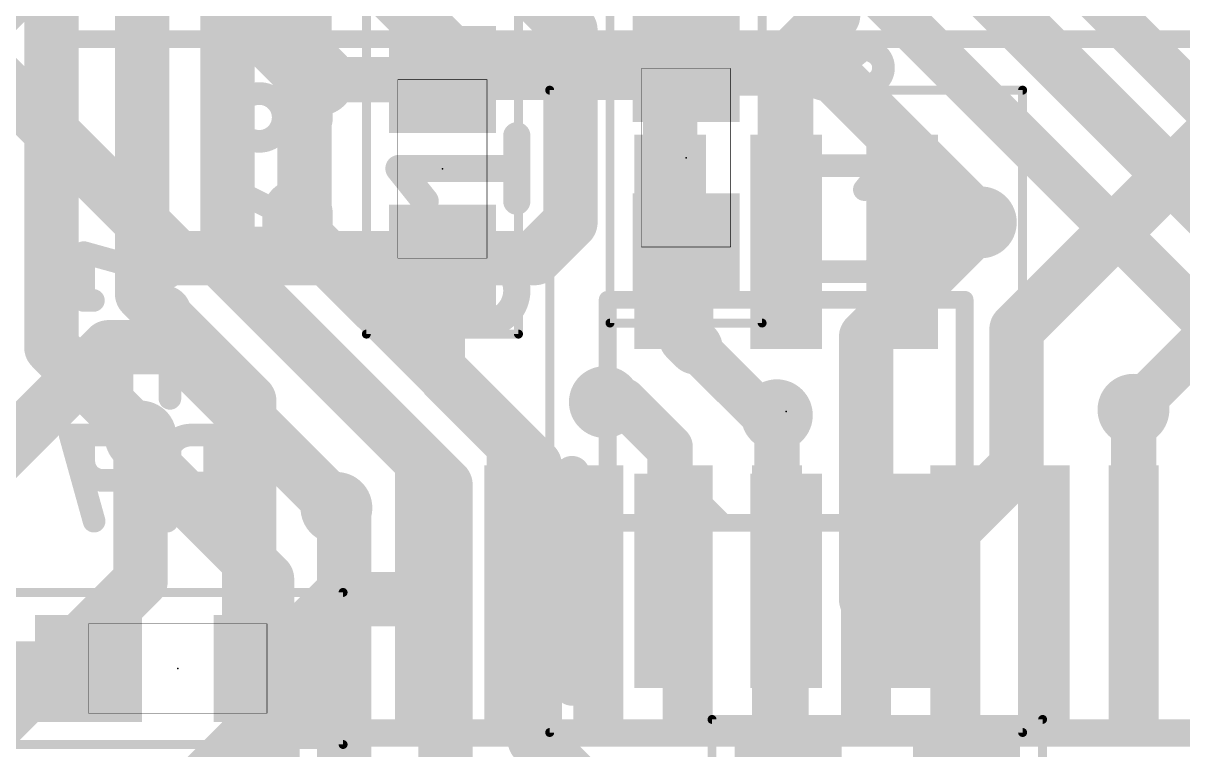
# Model space of a CAD drawing. Extents: x 23.6 to 57.9, y 14.1 to 54.9.
# Drawn here: x 38.93 to 45.43, y 34.84 to 38.92 of the extents above; entities that cross this region are included whole.
import ezdxf

# ---------------------------------------------------------------- set-up
doc = ezdxf.new("R2010")
doc.units = 0
for name, color, linetype in [('1', 12, 'CONTINUOUS'), ('16', 132, 'CONTINUOUS'), ('18', 110, 'CONTINUOUS'), ('21', 253, 'CONTINUOUS'), ('22', 253, 'CONTINUOUS'), ('23', 53, 'CONTINUOUS'), ('24', 53, 'CONTINUOUS'), ('25', 253, 'CONTINUOUS'), ('26', 253, 'CONTINUOUS'), ('39', 12, 'CONTINUOUS'), ('40', 132, 'CONTINUOUS'), ('51', 253, 'CONTINUOUS'), ('52', 253, 'CONTINUOUS')]:
    doc.layers.add(name, color=color, linetype=linetype)

# ---------------------------------------------------------------- blocks, each defined once
blk = doc.blocks.new('RECT')
blk.add_solid([(-0.5, -0.5), (0.5, -0.5), (-0.5, 0.5), (0.5, 0.5)])
blk = doc.blocks.new('ROUNDV')
at = {"const_width": 0.5}
blk.add_lwpolyline([(0, -0.25, 1), (0, 0.25, 1), (0, -0.25)], format="xyb", dxfattribs=at)

msp = doc.modelspace()

# ---------------------------------------------------------------- linework, layer by layer
at = {"layer": '1'}
for points, const_width in [([(40.5102, 37.7287), (40.5102, 41.9898)], 0.3048), ([(40.0784, 37.5498), (40.0784, 41.5216)], 0.3048), ([(39.6, 37.4), (39.6, 41.3)], 0.3048), ([(42.6058, 39.8391), (42.6058, 38.6391)], 0.3048), ([(43.472, 38.961), (43.472, 39.861)], 0.3048), ([(42.559, 39.7923), (42.559, 37.691)], 0.3048), ([(39.0915, 39.4085), (39.0915, 37.1)], 0.3048), ([(41.4388, 38.6391), (40.9928, 39.0851)], 0.3048), ([(43.472, 38.961), (43.209, 38.698)], 0.3048), ([(43.209, 38.698), (43.209, 37.691)], 0.3048), ([(42.6058, 38.6391), (41.4388, 38.6391)], 0.3048), ([(44.5, 37.2), (45.8906, 38.5906)], 0.3048), ([(44.3, 37.8), (44.191, 37.691)], 0.3048), ([(45.1552, 36.75), (46.2552, 37.85)], 0.254), ([(41.8, 36.4389), (40.5102, 37.7287)], 0.3048), ([(44.191, 37.691), (43.859, 37.691)], 0.3048), ([(41.3, 36.3282), (40.0784, 37.5498)], 0.3048), ([(39.7233, 37.2767), (39.6, 37.4)], 0.3048), ([(39.7233, 37.2943), (39.7233, 37.2767)], 0.3048), ([(40.2, 36.8), (39.7233, 37.2767)], 0.3048), ([(44.5, 36.432), (44.5, 37.2)], 0.3048), ([(39.0915, 37.1), (39.5915, 36.6)], 0.3048), ([(40.2, 34.9348), (40.2, 36.8)], 0.3048), ([(42.2, 36.8), (42.1929, 36.7929)], 0.254), ([(42.3, 36.8), (42.2, 36.8)], 0.254), ([(42.559, 36.541), (42.3, 36.8)], 0.254), ([(39.5915, 35.7915), (39.5915, 36.6)], 0.3048), ([(42.559, 35.791), (42.559, 36.541)], 0.254), ([(41.8, 36.4389), (41.8, 34.9)], 0.3048), ([(43.859, 35.791), (44.5, 36.432)], 0.3048), ([(41.3, 34.6), (41.3, 36.3282)], 0.3048), ([(40.7318, 36.2), (40.6888, 36.2)], 0.3048), ([(40.7318, 34.4885), (40.7318, 36.2)], 0.3048), ([(38.6085, 34.8085), (39.5915, 35.7915)], 0.3048), ([(43.209, 35.791), (43.209, 34.5988)], 0.254), ([(39.6085, 34.3434), (40.2, 34.9348)], 0.3048), ([(42.6, 34.1), (41.8, 34.9)], 0.3048)]:
    msp.add_lwpolyline(points, dxfattribs=dict(at, const_width=const_width))
for points, const_width in [([(43.5259, 38.9071, 1), (43.4181, 39.0149)], 0.1524), ([(43.3958, 38.961, 1), (43.5482, 38.961)], 0.1524), ([(43.2852, 38.698, 1), (43.1328, 38.698)], 0.1524), ([(43.1551, 38.7519, 1), (43.2629, 38.6441)], 0.1524), ([(41.4388, 38.7153, 1), (41.4388, 38.5629)], 0.1524), ([(41.3849, 38.5852, 1), (41.4927, 38.693)], 0.1524), ([(42.6058, 38.5629, 1), (42.6058, 38.7153)], 0.1524), ([(42.5296, 38.6391, 1), (42.682, 38.6391)], 0.1524), ([(44.3539, 37.7461, 1), (44.2461, 37.8539)], 0.1524), ([(40.5641, 37.7826, 1), (40.4563, 37.6748)], 0.1524), ([(43.859, 37.7672, 1), (43.859, 37.6148)], 0.1524), ([(44.1371, 37.7449, 1), (44.2449, 37.6371)], 0.1524), ([(44.191, 37.6148, 1), (44.191, 37.7672)], 0.1524), ([(40.434, 37.7287, 1), (40.5864, 37.7287)], 0.1524), ([(42.4828, 37.691, 1), (42.6352, 37.691)], 0.1524), ([(43.1328, 37.691, 1), (43.2852, 37.691)], 0.1524), ([(40.1323, 37.6037, 1), (40.0245, 37.4959)], 0.1524), ([(40.0022, 37.5498, 1), (40.1546, 37.5498)], 0.1524), ([(39.6539, 37.4539, 1), (39.5461, 37.3461)], 0.1524), ([(39.5238, 37.4, 1), (39.6762, 37.4)], 0.1524), ([(39.7995, 37.2943, 1), (39.6471, 37.2943)], 0.1524), ([(39.7772, 37.3306, 1), (39.6694, 37.2228)], 0.1524), ([(39.6694, 37.2228, 1), (39.7772, 37.3306)], 0.1524), ([(39.6471, 37.2767, 1), (39.7995, 37.2767)], 0.1524), ([(44.5762, 37.2, 1), (44.4238, 37.2)], 0.1524), ([(44.4461, 37.2539, 1), (44.5539, 37.1461)], 0.1524), ([(39.1454, 37.1539, 1), (39.0376, 37.0461)], 0.1524), ([(39.0153, 37.1, 1), (39.1677, 37.1)], 0.1524), ([(40.2762, 36.8, 1), (40.1238, 36.8)], 0.1524), ([(40.1461, 36.7461, 1), (40.2539, 36.8539)], 0.1524), ([(42.2, 36.8635, 1), (42.2, 36.7365)], 0.127), ([(42.2449, 36.7551, 1), (42.1551, 36.8449)], 0.127), ([(42.3449, 36.8449, 1), (42.2551, 36.7551)], 0.127), ([(42.3, 36.7365, 1), (42.3, 36.8635)], 0.127), ([(42.148, 36.8378, 1), (42.2378, 36.748)], 0.127), ([(45.1103, 36.7949, 1), (45.2001, 36.7051)], 0.127), ([(39.6677, 36.6, 1), (39.5153, 36.6)], 0.1524), ([(39.5376, 36.5461, 1), (39.6454, 36.6539)], 0.1524), ([(42.6225, 36.541, 1), (42.4955, 36.541)], 0.127), ([(41.8762, 36.4389, 1), (41.7238, 36.4389)], 0.1524), ([(42.5141, 36.4961, 1), (42.6039, 36.5859)], 0.127), ([(41.7461, 36.385, 1), (41.8539, 36.4928)], 0.1524), ([(44.5539, 36.3781, 1), (44.4461, 36.4859)], 0.1524), ([(41.3762, 36.3282, 1), (41.2238, 36.3282)], 0.1524), ([(41.2461, 36.2743, 1), (41.3539, 36.3821)], 0.1524), ([(44.4238, 36.432, 1), (44.5762, 36.432)], 0.1524), ([(40.6888, 36.2762, 1), (40.6888, 36.1238)], 0.1524), ([(40.808, 36.2, 1), (40.6556, 36.2)], 0.1524), ([(40.7318, 36.1238, 1), (40.7318, 36.2762)], 0.1524), ([(39.6454, 35.7376, 1), (39.5376, 35.8454)], 0.1524), ([(43.2725, 35.791, 1), (43.1455, 35.791)], 0.127), ([(43.8051, 35.8449, 1), (43.9129, 35.7371)], 0.1524), ([(39.5153, 35.7915, 1), (39.6677, 35.7915)], 0.1524), ([(42.4955, 35.791, 1), (42.6225, 35.791)], 0.127), ([(40.2539, 34.8809, 1), (40.1461, 34.9887)], 0.1524), ([(41.8539, 34.9539, 1), (41.7461, 34.8461)], 0.1524), ([(40.1238, 34.9348, 1), (40.2762, 34.9348)], 0.1524), ([(41.7238, 34.9, 1), (41.8762, 34.9)], 0.1524)]:
    msp.add_lwpolyline(points, format="xyb", dxfattribs=dict(at, const_width=const_width))
at = {"layer": '16'}
for points, const_width in [([(43.6, 39.8253), (46.1194, 37.3059)], 0.3048), ([(45.657, 37.143), (43.2, 39.6)], 0.254), ([(40.5908, 38.6), (39.826, 39.3648)], 0.4064), ([(44.586, 39.414), (46.657, 37.343)], 0.254), ([(41.6987, 39.1794), (42, 38.8781)], 0.3048), ([(38.6, 38.8), (38.9, 39.1)], 0.3048), ([(42, 38.8781), (42, 37.8)], 0.3048), ([(39.8, 37.6), (38.6, 38.8)], 0.3048), ([(42.648, 38.662), (43.438, 38.662)], 0.3048), ([(43.438, 38.662), (44.3, 37.8)], 0.3048), ([(41.2829, 38.6), (40.5908, 38.6)], 0.254), ([(42, 37.8), (41.8, 37.6)], 0.3048), ([(43.657, 37.157), (44.3, 37.8)], 0.3048), ([(42.648, 37.662), (42.648, 37.152)], 0.3048), ([(41.2829, 37.6), (39.8, 37.6)], 0.3048), ([(41.2829, 37.4), (41.2829, 37.6)], 0.3048), ([(41.8, 37.6), (41.2829, 37.6)], 0.3048), ([(41.2829, 36.9171), (41.2829, 37.4)], 0.254), ([(42.648, 37.152), (42.7, 37.1)], 0.3048), ([(43.657, 35.688), (43.657, 37.157)], 0.3048), ([(39.4118, 37.1), (38.7, 36.3882)], 0.3048), ([(39.7888, 37.1), (39.4118, 37.1)], 0.3048), ([(40.6888, 36.2), (39.7888, 37.1)], 0.3048), ([(42.7, 37.1), (43.157, 36.643)], 0.254), ([(41.657, 36.543), (41.2829, 36.9171)], 0.254), ([(43.157, 36.643), (43.157, 36.7192)], 0.254), ([(45.2, 36.7052), (45.1552, 36.75)], 0.254), ([(45.157, 36.657), (45.2, 36.7)], 0.254), ([(45.157, 35.688), (45.157, 36.657)], 0.254), ([(45.2, 36.7), (45.2, 36.7052)], 0.254), ([(39.5915, 36.6), (39.6, 36.5915)], 0.3048), ([(39.6, 36.5915), (39.6, 36.5)], 0.3048), ([(43.157, 35.688), (43.157, 36.643)], 0.254), ([(40.3, 35.8), (39.6, 36.5)], 0.3048), ([(41.657, 35.688), (41.657, 36.543)], 0.254), ([(40.3, 35.3), (40.3, 35.8)], 0.3048), ([(40.3, 35.3), (40.688, 35.688)], 0.3048), ([(40.688, 35.688), (41.157, 35.688)], 0.3048), ([(39.3, 35.3), (38.5, 35.3)], 0.3048)]:
    msp.add_lwpolyline(points, dxfattribs=dict(at, const_width=const_width))
for points, const_width in [([(42.0762, 38.8781, 1), (41.9238, 38.8781)], 0.1524), ([(41.9461, 38.8242, 1), (42.0539, 38.9319)], 0.1524), ([(42.648, 38.7382, 1), (42.648, 38.5858)], 0.1524), ([(43.4919, 38.7159, 1), (43.3841, 38.6081)], 0.1524), ([(43.438, 38.5858, 1), (43.438, 38.7382)], 0.1524), ([(40.519, 38.5282, 1), (40.6626, 38.6718)], 0.2032), ([(40.5908, 38.6635, 1), (40.5908, 38.5365)], 0.127), ([(41.2829, 38.5365, 1), (41.2829, 38.6635)], 0.127), ([(42.0539, 37.7461, 1), (41.9461, 37.8539)], 0.1524), ([(44.3539, 37.7461, 1), (44.2461, 37.8539)], 0.1524), ([(44.2461, 37.7461, 1), (44.3539, 37.8539)], 0.1524), ([(41.9238, 37.8, 1), (42.0762, 37.8)], 0.1524), ([(42.7242, 37.662, 1), (42.5718, 37.662)], 0.1524), ([(39.8, 37.6762, 1), (39.8, 37.5238)], 0.1524), ([(39.7461, 37.5461, 1), (39.8539, 37.6539)], 0.1524), ([(41.3591, 37.6, 1), (41.2067, 37.6)], 0.1524), ([(41.2829, 37.6762, 1), (41.2829, 37.5238)], 0.1524), ([(41.2829, 37.5238, 1), (41.2829, 37.6762)], 0.1524), ([(41.7461, 37.6539, 1), (41.8539, 37.5461)], 0.1524), ([(41.8, 37.5238, 1), (41.8, 37.6762)], 0.1524), ([(41.3464, 37.4, 1), (41.2194, 37.4)], 0.127), ([(41.2067, 37.4, 1), (41.3591, 37.4)], 0.1524), ([(42.7019, 37.2059, 1), (42.5941, 37.0981)], 0.1524), ([(43.7332, 37.157, 1), (43.5808, 37.157)], 0.1524), ([(39.4118, 37.1762, 1), (39.4118, 37.0238)], 0.1524), ([(39.4657, 37.0461, 1), (39.3579, 37.1539)], 0.1524), ([(39.8427, 37.1539, 1), (39.7349, 37.0461)], 0.1524), ([(39.7888, 37.0238, 1), (39.7888, 37.1762)], 0.1524), ([(43.6031, 37.2109, 1), (43.7109, 37.1031)], 0.1524), ([(42.5718, 37.152, 1), (42.7242, 37.152)], 0.1524), ([(42.6461, 37.0461, 1), (42.7539, 37.1539)], 0.1524), ([(42.7449, 37.1449, 1), (42.6551, 37.0551)], 0.127), ([(41.3278, 36.962, 1), (41.238, 36.8722)], 0.127), ([(41.2194, 36.9171, 1), (41.3464, 36.9171)], 0.127), ([(43.2205, 36.7192, 1), (43.0935, 36.7192)], 0.127), ([(45.2001, 36.7949, 1), (45.1103, 36.7051)], 0.127), ([(45.2205, 36.657, 1), (45.0935, 36.657)], 0.127), ([(45.2635, 36.7052, 1), (45.1365, 36.7052)], 0.127), ([(45.2449, 36.6551, 1), (45.1551, 36.7449)], 0.127), ([(45.1551, 36.6603, 1), (45.2449, 36.7501)], 0.127), ([(39.6454, 36.6539, 1), (39.5376, 36.5461)], 0.1524), ([(39.6762, 36.5915, 1), (39.5238, 36.5915)], 0.1524), ([(39.5461, 36.5376, 1), (39.6539, 36.6454)], 0.1524), ([(43.2205, 36.643, 1), (43.0935, 36.643)], 0.127), ([(43.1121, 36.5981, 1), (43.2019, 36.6879)], 0.127), ([(45.1121, 36.7019, 1), (45.2019, 36.6121)], 0.127), ([(45.1365, 36.7, 1), (45.2635, 36.7)], 0.127), ([(39.6539, 36.5539, 1), (39.5461, 36.4461)], 0.1524), ([(41.7205, 36.543, 1), (41.5935, 36.543)], 0.127), ([(41.6121, 36.4981, 1), (41.7019, 36.5879)], 0.127), ([(43.0935, 36.643, 1), (43.2205, 36.643)], 0.127), ([(39.5238, 36.5, 1), (39.6762, 36.5)], 0.1524), ([(40.6349, 36.1461, 1), (40.7427, 36.2539)], 0.1524), ([(40.3762, 35.8, 1), (40.2238, 35.8)], 0.1524), ([(40.2461, 35.7461, 1), (40.3539, 35.8539)], 0.1524), ([(40.688, 35.7642, 1), (40.688, 35.6118)], 0.1524), ([(40.7419, 35.6341, 1), (40.6341, 35.7419)], 0.1524), ([(41.157, 35.6118, 1), (41.157, 35.7642)], 0.1524), ([(41.5935, 35.688, 1), (41.7205, 35.688)], 0.127), ([(43.0935, 35.688, 1), (43.2205, 35.688)], 0.127), ([(43.5808, 35.688, 1), (43.7332, 35.688)], 0.1524), ([(45.0935, 35.688, 1), (45.2205, 35.688)], 0.127), ([(39.3, 35.2238, 1), (39.3, 35.3762)], 0.1524), ([(40.2461, 35.3539, 1), (40.3539, 35.2461)], 0.1524), ([(40.2238, 35.3, 1), (40.3762, 35.3)], 0.1524)]:
    msp.add_lwpolyline(points, format="xyb", dxfattribs=dict(at, const_width=const_width))
at = {"layer": '21', "const_width": 0.2}
msp.add_lwpolyline([(42.009, 35.191), (42.009, 36.391)], dxfattribs=at)
at = {"layer": '21', "const_width": 0.1}
for points in [[(42.059, 36.391, 1), (41.959, 36.391)], [(41.959, 35.191, 1), (42.059, 35.191)]]:
    msp.add_lwpolyline(points, format="xyb", dxfattribs=at)
at = {"layer": '22', "const_width": 0.2032}
for points in [[(40.28, 35.065), (40.28, 34.565)], [(40.78, 35.065), (40.28, 35.065)]]:
    msp.add_lwpolyline(points, dxfattribs=at)
at = {"layer": '22', "const_width": 0.1016}
for points in [[(40.3308, 35.065, 1), (40.2292, 35.065)], [(40.28, 35.1158, 1), (40.28, 35.0142)], [(40.78, 35.0142, 1), (40.78, 35.1158)]]:
    msp.add_lwpolyline(points, format="xyb", dxfattribs=at)
at = {"layer": '23'}
msp.add_point((43.209, 36.741), dxfattribs=at)
at = {"layer": '24'}
for p in [(42.648, 38.162), (41.2829, 38.1), (39.8, 35.3)]:
    msp.add_point(p, dxfattribs=at)
at = {"layer": '25'}
for points, const_width in [([(41.6996, 37.9186), (41.6996, 38.2855)], 0.1524), ([(41.186, 37.9186), (41.0392, 38.1021)], 0.1524), ([(41.0392, 38.1021), (41.6996, 38.1021)], 0.1524), ([(39.2733, 37.3623), (39.2733, 37.6305)], 0.127), ([(39.2733, 37.6305), (39.7559, 37.4964)], 0.127), ([(41.5528, 37.5276), (41.6996, 37.6744)], 0.1524), ([(41.2226, 37.601), (41.5162, 37.601)], 0.1524), ([(39.3269, 37.3623), (39.2733, 37.3623)], 0.127), ([(41.5162, 37.2341), (41.2226, 37.2341)], 0.1524), ([(39.2733, 36.8137), (39.2733, 36.9746)], 0.127), ([(39.4878, 36.9746), (39.4878, 36.8673)], 0.127), ([(39.7559, 36.8137), (39.7559, 36.9478)], 0.127), ([(39.2733, 36.4609), (39.2733, 36.5681)], 0.127), ([(39.7559, 36.5681), (39.7559, 36.4609)], 0.127), ([(39.6486, 36.3536), (39.3805, 36.3536)], 0.127)]:
    msp.add_lwpolyline(points, dxfattribs=dict(at, const_width=const_width))
for points, const_width in [([(41.7377, 38.2855, 1), (41.6615, 38.2855)], 0.0762), ([(41.069, 38.1259, 1), (41.0094, 38.0783)], 0.0762), ([(41.0392, 38.1402, 1), (41.0392, 38.064)], 0.0762), ([(41.6996, 38.064, 1), (41.6996, 38.1402)], 0.0762), ([(41.1562, 37.8948, 1), (41.2157, 37.9424)], 0.0762), ([(41.6615, 37.9186, 1), (41.7377, 37.9186)], 0.0762), ([(39.305, 37.6305, 1), (39.2415, 37.6305)], 0.0635), ([(39.2818, 37.661, 1), (39.2648, 37.5999)], 0.0635), ([(41.7265, 37.6474, 1), (41.6727, 37.7013)], 0.0762), ([(41.2226, 37.601, 1), (41.2226, 37.2341)], 0.1524), ([(41.2226, 37.6391, 1), (41.2226, 37.5629)], 0.0762), ([(41.2226, 37.5629, 1), (41.2226, 37.6391)], 0.0762), ([(41.5162, 37.2341, 1), (41.5162, 37.601)], 0.1524), ([(41.5162, 37.6391, 1), (41.5162, 37.5629)], 0.0762), ([(41.5162, 37.5629, 1), (41.5162, 37.6391)], 0.0762), ([(41.5259, 37.5545, 1), (41.5798, 37.5007)], 0.0762), ([(39.7474, 37.4658, 1), (39.7644, 37.527)], 0.0635), ([(39.2415, 37.3623, 1), (39.305, 37.3623)], 0.0635), ([(39.2733, 37.3941, 1), (39.2733, 37.3306)], 0.0635), ([(39.3269, 37.3306, 1), (39.3269, 37.3941)], 0.0635), ([(41.2226, 37.2722, 1), (41.2226, 37.196)], 0.0762), ([(41.2226, 37.196, 1), (41.2226, 37.2722)], 0.0762), ([(41.5162, 37.2722, 1), (41.5162, 37.196)], 0.0762), ([(41.5162, 37.196, 1), (41.5162, 37.2722)], 0.0762), ([(39.4878, 36.9746, 1), (39.2733, 36.9746)], 0.127), ([(39.7559, 36.9478, 1), (39.4878, 36.9478)], 0.127), ([(39.305, 36.9746, 1), (39.2415, 36.9746)], 0.0635), ([(39.2415, 36.9746, 1), (39.305, 36.9746)], 0.0635), ([(39.5195, 36.9746, 1), (39.456, 36.9746)], 0.0635), ([(39.456, 36.9746, 1), (39.5195, 36.9746)], 0.0635), ([(39.456, 36.9478, 1), (39.5195, 36.9478)], 0.0635), ([(39.7876, 36.9478, 1), (39.7241, 36.9478)], 0.0635), ([(39.7241, 36.9478, 1), (39.7876, 36.9478)], 0.0635), ([(39.2415, 36.8137, 1), (39.305, 36.8137)], 0.0635), ([(39.456, 36.8673, 1), (39.5195, 36.8673)], 0.0635), ([(39.7241, 36.8137, 1), (39.7876, 36.8137)], 0.0635), ([(39.305, 36.5681, 1), (39.2415, 36.5681)], 0.0635), ([(39.7876, 36.5681, 1), (39.7241, 36.5681)], 0.0635), ([(39.305, 36.4609, 1), (39.2415, 36.4609)], 0.0635), ([(39.2733, 36.4609, 0.4142), (39.3805, 36.3536)], 0.127), ([(39.6486, 36.3536, 0.4142), (39.7559, 36.4609)], 0.127), ([(39.7876, 36.4609, 1), (39.7241, 36.4609)], 0.0635), ([(39.2415, 36.4609, 1), (39.305, 36.4609)], 0.0635), ([(39.7241, 36.4609, 1), (39.7876, 36.4609)], 0.0635), ([(39.3805, 36.3854, 1), (39.3805, 36.3219)], 0.0635), ([(39.3805, 36.3219, 1), (39.3805, 36.3854)], 0.0635), ([(39.6486, 36.3854, 1), (39.6486, 36.3219)], 0.0635), ([(39.6486, 36.3219, 1), (39.6486, 36.3854)], 0.0635)]:
    msp.add_lwpolyline(points, format="xyb", dxfattribs=dict(at, const_width=const_width))
at = {"layer": '26'}
for points, const_width in [([(43.5132, 38.8004, 0.1139), (43.3389, 38.7602)], 0.127), ([(43.5132, 38.8322, 1), (43.5132, 38.7687)], 0.0635), ([(43.6875, 38.7602, 0.1139), (43.5132, 38.8004)], 0.127), ([(43.5132, 38.7687, 1), (43.5132, 38.8322)], 0.0635), ([(43.3389, 38.7602, 0.3205), (43.2719, 38.6664)], 0.127), ([(43.325, 38.7887, 1), (43.3528, 38.7317)], 0.0635), ([(43.3492, 38.7302, 1), (43.3286, 38.7902)], 0.0635), ([(43.6671, 38.7488, 1), (43.6274, 38.7984)], 0.0635), ([(43.7545, 38.6664, 0.3205), (43.6875, 38.7602)], 0.127), ([(43.6978, 38.7902, 1), (43.6772, 38.7302)], 0.0635), ([(43.6736, 38.7317, 1), (43.7014, 38.7887)], 0.0635), ([(43.2719, 38.6664, 0.3205), (43.3389, 38.5725)], 0.127), ([(43.3036, 38.6663, 1), (43.2402, 38.6664)], 0.0635), ([(43.6875, 38.5725, 0.3205), (43.7545, 38.6664)], 0.127), ([(43.7862, 38.6663, 1), (43.7228, 38.6664)], 0.0635), ([(43.2402, 38.6663, 1), (43.3036, 38.6664)], 0.0635), ([(43.7228, 38.6664, 1), (43.7862, 38.6663)], 0.0635), ([(43.3528, 38.6011, 1), (43.325, 38.544)], 0.0635), ([(43.3389, 38.5725, 0.1139), (43.5132, 38.5323)], 0.127), ([(43.3286, 38.5425, 1), (43.3492, 38.6025)], 0.0635), ([(43.3593, 38.5839, 1), (43.399, 38.5343)], 0.0635), ([(43.5132, 38.5323, 0.1139), (43.6875, 38.5725)], 0.127), ([(43.6772, 38.6025, 1), (43.6978, 38.5425)], 0.0635), ([(43.7014, 38.544, 1), (43.6736, 38.6011)], 0.0635), ([(40.2565, 38.5222, 1), (40.2565, 38.2541)], 0.127), ([(40.2565, 38.2541, 1), (40.2565, 38.5222)], 0.127), ([(40.2565, 38.5539, 1), (40.2565, 38.4904)], 0.0635), ([(40.2565, 38.4904, 1), (40.2565, 38.5539)], 0.0635), ([(40.4978, 38.4954, 1), (40.4978, 38.2809)], 0.127), ([(40.4978, 38.2809, 1), (40.4978, 38.4954)], 0.127), ([(40.4978, 38.5271, 1), (40.4978, 38.4636)], 0.0635), ([(40.4978, 38.4636, 1), (40.4978, 38.5271)], 0.0635), ([(43.5132, 38.564, 1), (43.5132, 38.5005)], 0.0635), ([(43.5132, 38.5005, 1), (43.5132, 38.564)], 0.0635), ([(40.4978, 38.3126, 1), (40.4978, 38.2491)], 0.0635), ([(40.4978, 38.2491, 1), (40.4978, 38.3126)], 0.0635), ([(40.2565, 38.2858, 1), (40.2565, 38.2223)], 0.0635), ([(40.2565, 38.2223, 1), (40.2565, 38.2858)], 0.0635), ([(43.3037, 38.2518, 1), (43.2401, 38.2518)], 0.0635), ([(43.2719, 38.1495, 1), (43.2719, 38.086)], 0.0635), ([(43.7793, 38.0979, 1), (43.7297, 38.1376)], 0.0635), ([(43.7545, 38.086, 1), (43.7545, 38.1495)], 0.0635), ([(40.1366, 38.0083, 1), (40.1082, 37.9515)], 0.0635), ([(40.605, 37.8459, 1), (40.3369, 37.8459)], 0.127), ([(43.2401, 37.9837, 1), (43.3037, 37.9837)], 0.0635), ([(43.6225, 38.0035, 1), (43.672, 37.9638)], 0.0635), ([(40.3687, 37.8459, 1), (40.3052, 37.8459)], 0.0635), ([(40.3227, 37.8443, 1), (40.3511, 37.9011)], 0.0635), ([(40.6368, 37.8459, 1), (40.5733, 37.8459)], 0.0635), ([(40.3052, 37.8459, 1), (40.3687, 37.8459)], 0.0635), ([(40.5733, 37.8459, 1), (40.6368, 37.8459)], 0.0635), ([(40.1224, 37.7436, 1), (40.1224, 37.6801)], 0.0635), ([(40.605, 37.6801, 1), (40.605, 37.7436)], 0.0635), ([(43.3037, 37.7381, 1), (43.2401, 37.7381)], 0.0635), ([(43.7863, 37.7381, 1), (43.7227, 37.7381)], 0.0635), ([(40.3052, 37.7118, 1), (40.3687, 37.7118)], 0.0635), ([(40.5733, 37.7118, 1), (40.6368, 37.7118)], 0.0635), ([(43.3037, 37.6308, 1), (43.2401, 37.6308)], 0.0635), ([(43.2719, 37.6308, 0.4142), (43.3791, 37.5236)], 0.127), ([(43.6473, 37.5236, 0.4142), (43.7545, 37.6308)], 0.127), ([(43.7862, 37.6308, 1), (43.7228, 37.6308)], 0.0635), ([(43.2401, 37.6308, 1), (43.3037, 37.6308)], 0.0635), ([(43.7227, 37.6308, 1), (43.7863, 37.6308)], 0.0635), ([(43.3791, 37.5553, 1), (43.3791, 37.4918)], 0.0635), ([(43.3791, 37.4918, 1), (43.3791, 37.5553)], 0.0635), ([(43.6473, 37.5553, 1), (43.6473, 37.4918)], 0.0635), ([(43.6473, 37.4918, 1), (43.6473, 37.5553)], 0.0635), ([(39.1968, 36.6399, 1), (39.1968, 36.5763)], 0.0635), ([(39.2274, 36.6166, 1), (39.1662, 36.5996)], 0.0635), ([(39.4967, 36.6081, 1), (39.4332, 36.6081)], 0.0635), ([(39.4649, 36.5763, 1), (39.4649, 36.6399)], 0.0635), ([(39.8731, 36.6081, 1), (39.8731, 36.34)], 0.127), ([(39.8731, 36.6399, 1), (39.8731, 36.5763)], 0.0635), ([(39.8731, 36.5763, 1), (39.8731, 36.6399)], 0.0635), ([(40.0389, 36.6081, 1), (39.9754, 36.6081)], 0.0635), ([(40.0072, 36.5763, 1), (40.0072, 36.6399)], 0.0635), ([(39.4332, 36.5545, 1), (39.4967, 36.5545)], 0.0635), ([(39.8747, 36.3258, 1), (39.8179, 36.3542)], 0.0635), ([(39.8731, 36.3717, 1), (39.8731, 36.3082)], 0.0635), ([(39.8731, 36.3082, 1), (39.8731, 36.3717)], 0.0635), ([(40.0072, 36.3082, 1), (40.0072, 36.3717)], 0.0635), ([(39.3003, 36.117, 1), (39.3615, 36.134)], 0.0635), ([(39.7107, 36.1397, 1), (39.7675, 36.1113)], 0.0635), ([(39.9754, 36.1255, 1), (40.0389, 36.1255)], 0.0635)]:
    msp.add_lwpolyline(points, format="xyb", dxfattribs=dict(at, const_width=const_width))
at = {"layer": '26', "const_width": 0.127}
for points in [[(43.3791, 38.5591), (43.6473, 38.7736)], [(43.2719, 37.9837), (43.2719, 38.2518)], [(43.7545, 38.1177), (43.2719, 38.1177)], [(43.6473, 37.9837), (43.7545, 38.1177)], [(40.1224, 37.9799), (40.3369, 37.8727)], [(40.3369, 37.8459), (40.3369, 37.7118)], [(40.605, 37.7118), (40.605, 37.8459)], [(40.1224, 37.7118), (40.605, 37.7118)], [(43.2719, 37.7381), (43.2719, 37.6308)], [(43.7545, 37.6308), (43.7545, 37.7381)], [(43.3791, 37.5236), (43.6473, 37.5236)], [(39.4649, 36.6081), (39.1968, 36.6081)], [(39.1968, 36.6081), (39.3309, 36.1255)], [(39.4649, 36.5545), (39.4649, 36.6081)], [(40.0072, 36.6081), (39.8731, 36.6081)], [(40.0072, 36.1255), (40.0072, 36.6081)], [(39.7391, 36.1255), (39.8463, 36.34)], [(39.8731, 36.34), (40.0072, 36.34)]]:
    msp.add_lwpolyline(points, dxfattribs=at)
at = {"layer": '39', "const_width": 0.05}
for points in [[(44.646, 35.0142), (42.7936, 35.0142)], [(42.7936, 35.0142), (42.7936, 34.1618)], [(44.646, 34.1618), (44.646, 35.0142)]]:
    msp.add_lwpolyline(points, dxfattribs=at)
at = {"layer": '39', "const_width": 0.025}
for points in [[(42.7936, 35.0267, 1), (42.7936, 35.0017)], [(42.8061, 35.0142, 1), (42.7811, 35.0142)], [(44.6585, 35.0142, 1), (44.6335, 35.0142)], [(44.646, 35.0017, 1), (44.646, 35.0267)]]:
    msp.add_lwpolyline(points, format="xyb", dxfattribs=at)
at = {"layer": '40', "const_width": 0.05}
for points in [[(42.2218, 37.2358), (42.2218, 39.0882)], [(43.0742, 39.0882), (43.0742, 37.2358)], [(40.8567, 37.1738), (40.8567, 39.0262)], [(41.7091, 39.0262), (41.7091, 37.1738)], [(43.0742, 37.2358), (42.2218, 37.2358)], [(41.7091, 37.1738), (40.8567, 37.1738)], [(38.8738, 35.7262), (40.7262, 35.7262)], [(40.7262, 35.7262), (40.7262, 34.8738)], [(40.7262, 34.8738), (38.8738, 34.8738)]]:
    msp.add_lwpolyline(points, dxfattribs=at)
at = {"layer": '40', "const_width": 0.025}
for points in [[(42.2218, 37.2483, 1), (42.2218, 37.2233)], [(42.2093, 37.2358, 1), (42.2343, 37.2358)], [(43.0617, 37.2358, 1), (43.0867, 37.2358)], [(43.0742, 37.2233, 1), (43.0742, 37.2483)], [(40.8567, 37.1863, 1), (40.8567, 37.1613)], [(40.8442, 37.1738, 1), (40.8692, 37.1738)], [(41.6966, 37.1738, 1), (41.7216, 37.1738)], [(41.7091, 37.1613, 1), (41.7091, 37.1863)], [(40.7387, 35.7262, 1), (40.7137, 35.7262)], [(40.7262, 35.7137, 1), (40.7262, 35.7387)], [(40.7262, 34.8613, 1), (40.7262, 34.8863)], [(40.7137, 34.8738, 1), (40.7387, 34.8738)]]:
    msp.add_lwpolyline(points, format="xyb", dxfattribs=at)
at = {"layer": '51'}
for points, const_width in [([(41.884, 34.941), (41.884, 38.541)], 0.05), ([(41.884, 38.541), (44.534, 38.541)], 0.05), ([(44.534, 38.541), (44.534, 34.941)], 0.05), ([(42.209, 36.116), (42.209, 37.366)], 0.1), ([(42.209, 37.366), (44.209, 37.366)], 0.1), ([(44.209, 37.366), (44.209, 36.116)], 0.1), ([(42.859, 36.116), (42.209, 36.766)], 0.1), ([(44.209, 36.116), (42.209, 36.116)], 0.1), ([(44.534, 34.941), (41.884, 34.941)], 0.05)]:
    msp.add_lwpolyline(points, dxfattribs=dict(at, const_width=const_width))
for points, const_width in [([(41.8965, 38.541, 1), (41.8715, 38.541)], 0.025), ([(41.884, 38.5535, 1), (41.884, 38.5285)], 0.025), ([(44.5465, 38.541, 1), (44.5215, 38.541)], 0.025), ([(44.534, 38.5285, 1), (44.534, 38.5535)], 0.025), ([(42.234, 37.366, 1), (42.184, 37.366)], 0.05), ([(42.209, 37.391, 1), (42.209, 37.341)], 0.05), ([(44.234, 37.366, 1), (44.184, 37.366)], 0.05), ([(44.209, 37.341, 1), (44.209, 37.391)], 0.05), ([(42.2267, 36.7837, 1), (42.1913, 36.7483)], 0.05), ([(42.209, 36.141, 1), (42.209, 36.091)], 0.05), ([(42.184, 36.116, 1), (42.234, 36.116)], 0.05), ([(42.8413, 36.0983, 1), (42.8767, 36.1337)], 0.05), ([(44.184, 36.116, 1), (44.234, 36.116)], 0.05), ([(44.209, 36.091, 1), (44.209, 36.141)], 0.05), ([(41.884, 34.9535, 1), (41.884, 34.9285)], 0.025), ([(44.534, 34.9285, 1), (44.534, 34.9535)], 0.025), ([(41.8715, 34.941, 1), (41.8965, 34.941)], 0.025), ([(44.5215, 34.941, 1), (44.5465, 34.941)], 0.025)]:
    msp.add_lwpolyline(points, format="xyb", dxfattribs=dict(at, const_width=const_width))
at = {"layer": '52'}
for points, const_width in [([(39.086, 54.827), (39.086, 38.827)], 0.1), ([(39.086, 38.827), (51.586, 38.827)], 0.1), ([(41.5329, 38.6), (41.0329, 38.6)], 0.0025), ([(41.0329, 38.6), (41.0329, 37.6)], 0.0025), ([(41.5329, 37.6), (41.5329, 38.6)], 0.0025), ([(42.898, 38.662), (42.398, 38.662)], 0.0025), ([(42.398, 38.662), (42.398, 37.662)], 0.0025), ([(42.898, 37.662), (42.898, 38.662)], 0.0025), ([(42.398, 37.662), (42.898, 37.662)], 0.0025), ([(41.0329, 37.6), (41.5329, 37.6)], 0.0025), ([(40.3, 35.55), (39.3, 35.55)], 0.0025), ([(39.3, 35.55), (39.3, 35.05)], 0.0025), ([(40.3, 35.05), (40.3, 35.55)], 0.0025), ([(39.3, 35.05), (40.3, 35.05)], 0.0025), ([(40.407, 34.938), (40.407, 27.938)], 0.1524), ([(47.407, 34.938), (40.407, 34.938)], 0.1524)]:
    msp.add_lwpolyline(points, dxfattribs=dict(at, const_width=const_width))
for points, const_width in [([(39.086, 38.852, 1), (39.086, 38.802)], 0.05), ([(39.061, 38.827, 1), (39.111, 38.827)], 0.05), ([(41.0329, 38.6006, 1), (41.0329, 38.5994)], 0.0013), ([(41.0336, 38.6, 1), (41.0323, 38.6)], 0.0013), ([(41.5336, 38.6, 1), (41.5323, 38.6)], 0.0013), ([(41.5329, 38.5994, 1), (41.5329, 38.6006)], 0.0013), ([(42.3986, 38.662, 1), (42.3974, 38.662)], 0.0013), ([(42.398, 38.6626, 1), (42.398, 38.6614)], 0.0013), ([(42.8986, 38.662, 1), (42.8974, 38.662)], 0.0013), ([(42.898, 38.6614, 1), (42.898, 38.6626)], 0.0013), ([(42.3974, 37.662, 1), (42.3986, 37.662)], 0.0013), ([(42.398, 37.6626, 1), (42.398, 37.6614)], 0.0013), ([(42.8974, 37.662, 1), (42.8986, 37.662)], 0.0013), ([(42.898, 37.6614, 1), (42.898, 37.6626)], 0.0013), ([(41.0329, 37.6006, 1), (41.0329, 37.5994)], 0.0013), ([(41.0323, 37.6, 1), (41.0336, 37.6)], 0.0013), ([(41.5323, 37.6, 1), (41.5336, 37.6)], 0.0013), ([(41.5329, 37.5994, 1), (41.5329, 37.6006)], 0.0013), ([(39.3, 35.5506, 1), (39.3, 35.5494)], 0.0013), ([(39.3006, 35.55, 1), (39.2994, 35.55)], 0.0013), ([(40.3006, 35.55, 1), (40.2994, 35.55)], 0.0013), ([(40.3, 35.5494, 1), (40.3, 35.5506)], 0.0013), ([(39.3, 35.0506, 1), (39.3, 35.0494)], 0.0013), ([(39.2994, 35.05, 1), (39.3006, 35.05)], 0.0013), ([(40.2994, 35.05, 1), (40.3006, 35.05)], 0.0013), ([(40.3, 35.0494, 1), (40.3, 35.0506)], 0.0013), ([(40.4451, 34.938, 1), (40.3689, 34.938)], 0.0762), ([(40.407, 34.9761, 1), (40.407, 34.8999)], 0.0762)]:
    msp.add_lwpolyline(points, format="xyb", dxfattribs=dict(at, const_width=const_width))

# ---------------------------------------------------------------- block references
at = {"layer": '1'}
for p, xscale, yscale, rotation in [((42.559, 37.691), 1.2, 0.4, 90), ((43.209, 37.691), 1.2, 0.4, 90), ((43.859, 37.691), 1.2, 0.4, 90), ((42.559, 35.791), 1.2, 0.4, 90), ((43.209, 35.791), 1.2, 0.4, 90), ((43.859, 35.791), 1.2, 0.4, 90), ((43.2198, 34.588), 0.6, 0.6, 180), ((44.2198, 34.588), 0.6, 0.6, 180)]:
    msp.add_blockref('RECT', p, dxfattribs=dict(at, xscale=xscale, yscale=yscale, rotation=rotation))
at = {"layer": '16'}
for p, xscale, yscale, rotation in [((42.648, 38.662), 0.6, 0.6, 270), ((41.2829, 38.6), 0.6, 0.6, 90), ((42.648, 37.662), 0.6, 0.6, 270), ((41.2829, 37.6), 0.6, 0.6, 90), ((41.157, 35.688), 1.5, 0.28, 90), ((41.657, 35.688), 1.5, 0.28, 90), ((42.157, 35.688), 1.5, 0.28, 90), ((42.657, 35.688), 1.5, 0.28, 90), ((43.157, 35.688), 1.5, 0.28, 90), ((43.657, 35.688), 1.5, 0.28, 90), ((44.157, 35.688), 1.5, 0.28, 90), ((44.657, 35.688), 1.5, 0.28, 90), ((45.157, 35.688), 1.5, 0.28, 90), ((39.3, 35.3), 0.6, 0.6, 180), ((40.3, 35.3), 0.6, 0.6, 180)]:
    msp.add_blockref('RECT', p, dxfattribs=dict(at, xscale=xscale, yscale=yscale, rotation=rotation))
at = {"layer": '18', "xscale": 0.4024, "yscale": 0.4024}
for p in [(44.3, 37.8), (44.3, 37.8), (42.1929, 36.7929), (42.1929, 36.7929), (43.157, 36.7192), (43.157, 36.7192), (45.1552, 36.75), (45.1552, 36.75), (39.5915, 36.6), (39.5915, 36.6), (40.6888, 36.2), (40.6888, 36.2)]:
    msp.add_blockref('ROUNDV', p, dxfattribs=at)
at = {"layer": '52', "xscale": 0.2, "yscale": 0.5}
for p, rotation in [((41.2829, 38.5), 270), ((42.648, 38.562), 270), ((42.648, 37.762), 90), ((41.2829, 37.7), 90), ((40.2, 35.3), 180)]:
    msp.add_blockref('RECT', p, dxfattribs=dict(at, rotation=rotation))
at = {"layer": '52', "yscale": 0.25, "rotation": 270}
for p in [(41.157, 35.438), (41.657, 35.438), (42.157, 35.438), (42.657, 35.438), (43.157, 35.438), (43.657, 35.438), (44.157, 35.438), (44.657, 35.438), (45.157, 35.438)]:
    msp.add_blockref('RECT', p, dxfattribs=at)
at = {"layer": '52', "xscale": 0.2, "yscale": 0.5}
msp.add_blockref('RECT', (39.4, 35.3), dxfattribs=at)

doc.saveas('drawing.dxf')
